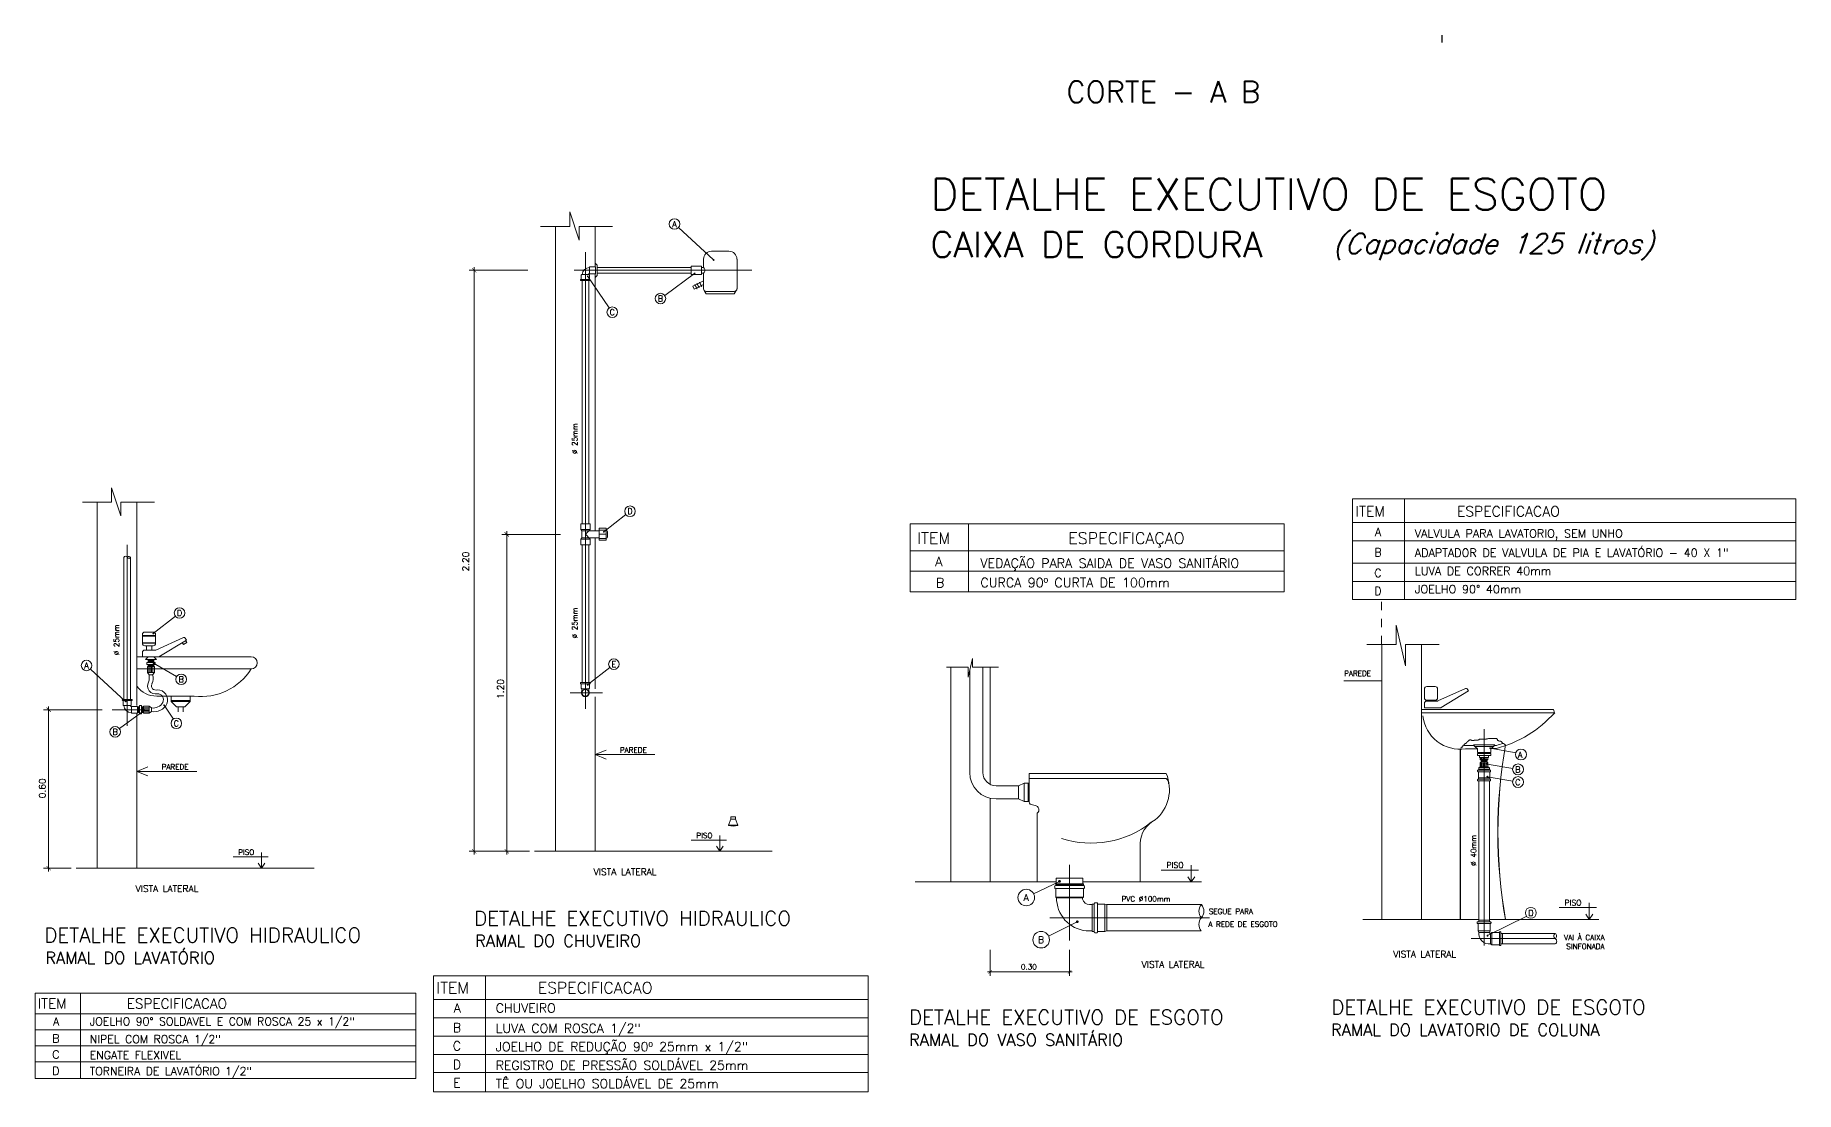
# Model space of a CAD drawing. Header units: millimetres. Extents: x 1345 to 2117, y 1214 to 1365.
# Drawn here: x 1710.81 to 1731.47, y 1267.01 to 1279.42 of the extents above; entities that cross this region are included whole.
import ezdxf
from ezdxf.enums import TextEntityAlignment as Align

# ---------------------------------------------------------------- set-up
doc = ezdxf.new("R2010")
doc.units = ezdxf.units.MM
doc.header["$LTSCALE"] = 0.5
doc.linetypes.add('CENTER2', pattern=[28.575, 19.05, -3.175, 3.175, -3.175])
doc.linetypes.add('HIDDEN2', pattern=[0.1875, 0.125, -0.0625])
for name, color, linetype in [('01', 1, 'Continuous'), ('02', 2, 'Continuous'), ('DETALLHES_ESGOTO', 3, 'Continuous'), ('DETALLHES_HIDRAULICO', 4, 'Continuous'), ('PROJEÇÃO', 8, 'HIDDEN2'), ('TXT_0', 7, 'Continuous'), ('TXT_1', 3, 'Continuous'), ('TXT_2', 6, 'Continuous')]:
    doc.layers.add(name, color=color, linetype=linetype)
doc.styles.add('ADITIVOCAD', font='ROMANS.shx')

# ---------------------------------------------------------------- blocks, each defined once
blk = doc.blocks.new('_ARCHTICK')
at = {"color": 0, "linetype": 'ByBlock', "const_width": 0.15}
blk.add_lwpolyline([(-0.5, -0.5), (0.5, 0.5)], dxfattribs=at)
blk = doc.blocks.new('ADS_DET_CG125L')
at = {"layer": 'TXT_0', "linetype": 'ByBlock'}
blk.add_line((1.3908, 0.3917), (1.3908, 0.3787), dxfattribs=at)
at = {"layer": 'TXT_1', "style": 'ADITIVOCAD'}
blk.add_text('CORTE - A B', height=0.0375, dxfattribs=at).set_placement((0.9008, 0.2922), align=Align.MIDDLE)
at = {"layer": 'TXT_2', "style": 'ADITIVOCAD'}
for s, height, p in [('DETALHE EXECUTIVO DE ESGOTO', 0.055, (0.4912, 0.0848)), ('CAIXA DE GORDURA', 0.045, (0.4912, 0.0012))]:
    blk.add_text(s, height=height, dxfattribs=at).set_placement(p)
at = {"layer": 'TXT_2', "style": 'ADITIVOCAD', "oblique": 20}
blk.add_text('(Capacidade 125 litros)', height=0.035, dxfattribs=at).set_placement((1.1981, 0.0079))

msp = doc.modelspace()

# ---------------------------------------------------------------- linework, layer by layer
at = {"layer": '01', "lineweight": 18}
for p, q in [((1718.944, 1270.145), (1718.971, 1270.215)), ((1719.052, 1270.145), (1718.944, 1270.145)), ((1718.944, 1270.145), (1718.944, 1270.14)), ((1718.971, 1270.215), (1718.971, 1270.242)), ((1718.971, 1270.242), (1719.025, 1270.242)), ((1718.971, 1270.215), (1719.025, 1270.215)), ((1719.025, 1270.242), (1719.025, 1270.215)), ((1719.025, 1270.215), (1719.052, 1270.145)), ((1719.052, 1270.14), (1719.052, 1270.145))]:
    msp.add_line(p, q, dxfattribs=at)
msp.add_arc((1718.998, 1270.389), 0.254, 257.7761, 282.2239, dxfattribs=at)
at = {"layer": '02', "lineweight": 18}
msp.add_line((1725.465, 1273.682), (1725.465, 1272.883), dxfattribs=at)
at = {"layer": 'DETALLHES_ESGOTO', "lineweight": 18}
for p, q in [((1721.774, 1270.763), (1721.774, 1271.958)), ((1721.929, 1270.763), (1721.929, 1272)), ((1727.111, 1271.744), (1727.111, 1271.639)), ((1727.139, 1271.772), (1727.238, 1271.772)), ((1727.266, 1271.744), (1727.266, 1271.639)), ((1727.269, 1271.603), (1727.594, 1271.75)), ((1727.614, 1271.744), (1727.628, 1271.721)), ((1727.111, 1271.574), (1727.111, 1271.524)), ((1727.111, 1271.524), (1727.3, 1271.524)), ((1727.139, 1271.611), (1727.238, 1271.611)), ((1727.139, 1271.601), (1727.263, 1271.601)), ((1727.628, 1271.721), (1727.308, 1271.526)), ((1727.077, 1271.504), (1728.628, 1271.504)), ((1728.64, 1271.465), (1727.077, 1271.465)), ((1728.628, 1271.504), (1728.64, 1271.465)), ((1727.601, 1271.111), (1727.604, 1271.111)), ((1727.601, 1271.105), (1727.601, 1271.111)), ((1727.604, 1271.111), (1727.607, 1271.114)), ((1727.607, 1271.117), (1727.61, 1271.117)), ((1727.607, 1271.114), (1727.607, 1271.117)), ((1727.61, 1271.12), (1727.616, 1271.123)), ((1727.61, 1271.117), (1727.61, 1271.12)), ((1727.616, 1271.123), (1727.619, 1271.126)), ((1727.619, 1271.129), (1727.622, 1271.129)), ((1727.619, 1271.126), (1727.619, 1271.129)), ((1727.622, 1271.129), (1727.625, 1271.132)), ((1727.625, 1271.135), (1727.628, 1271.135)), ((1727.625, 1271.132), (1727.625, 1271.135)), ((1727.628, 1271.138), (1727.631, 1271.138)), ((1727.628, 1271.135), (1727.628, 1271.138)), ((1727.631, 1271.141), (1727.634, 1271.141)), ((1727.631, 1271.138), (1727.631, 1271.141)), ((1727.634, 1271.141), (1727.637, 1271.144)), ((1727.637, 1271.144), (1727.64, 1271.144)), ((1727.64, 1271.144), (1727.643, 1271.147)), ((1727.643, 1271.147), (1727.658, 1271.147)), ((1727.658, 1271.147), (1727.661, 1271.144)), ((1727.661, 1271.144), (1727.664, 1271.144)), ((1727.664, 1271.144), (1727.666, 1271.141)), ((1727.666, 1271.141), (1727.666, 1271.138)), ((1727.666, 1271.138), (1727.684, 1271.138)), ((1727.684, 1271.138), (1727.687, 1271.141)), ((1727.687, 1271.141), (1727.696, 1271.141)), ((1727.696, 1271.144), (1727.744, 1271.144)), ((1727.696, 1271.141), (1727.696, 1271.144)), ((1727.744, 1271.147), (1727.75, 1271.147)), ((1727.744, 1271.144), (1727.744, 1271.147)), ((1727.75, 1271.147), (1727.753, 1271.15)), ((1727.753, 1271.15), (1727.756, 1271.15)), ((1727.756, 1271.153), (1727.762, 1271.153)), ((1727.756, 1271.15), (1727.756, 1271.153)), ((1727.762, 1271.156), (1727.839, 1271.156)), ((1727.762, 1271.153), (1727.762, 1271.156)), ((1727.839, 1271.159), (1727.857, 1271.159)), ((1727.839, 1271.156), (1727.839, 1271.159)), ((1727.857, 1271.159), (1727.863, 1271.162)), ((1727.863, 1271.162), (1727.961, 1271.162)), ((1727.961, 1271.162), (1727.961, 1271.159)), ((1727.961, 1271.159), (1727.964, 1271.156)), ((1727.964, 1271.156), (1727.967, 1271.153)), ((1727.967, 1271.153), (1727.97, 1271.153)), ((1727.97, 1271.153), (1727.97, 1271.141)), ((1727.97, 1271.141), (1727.973, 1271.141)), ((1727.973, 1271.141), (1727.976, 1271.138)), ((1727.976, 1271.138), (1727.982, 1271.135)), ((1727.982, 1271.135), (1727.985, 1271.135)), ((1727.985, 1271.135), (1727.991, 1271.132)), ((1727.991, 1271.132), (1728.009, 1271.132)), ((1728.009, 1271.132), (1728.009, 1271.129)), ((1728.009, 1271.129), (1728.015, 1271.129)), ((1728.015, 1271.129), (1728.015, 1271.126)), ((1728.015, 1271.126), (1728.018, 1271.126)), ((1728.018, 1271.126), (1728.018, 1271.123)), ((1728.018, 1271.123), (1728.021, 1271.12)), ((1728.021, 1271.12), (1728.024, 1271.117)), ((1728.024, 1271.117), (1728.024, 1271.111)), ((1728.024, 1271.111), (1728.027, 1271.111)), ((1728.027, 1271.111), (1728.027, 1271.108)), ((1727.53, 1271.037), (1727.53, 1269.037)), ((1727.537, 1271.037), (1727.537, 1269.037)), ((1727.538, 1271.049), (1727.541, 1271.049)), ((1727.541, 1271.052), (1727.547, 1271.052)), ((1727.541, 1271.049), (1727.541, 1271.052)), ((1727.547, 1271.055), (1727.55, 1271.055)), ((1727.547, 1271.052), (1727.547, 1271.055)), ((1727.55, 1271.058), (1727.553, 1271.058)), ((1727.55, 1271.055), (1727.55, 1271.058)), ((1727.553, 1271.067), (1727.556, 1271.067)), ((1727.553, 1271.058), (1727.553, 1271.067)), ((1727.556, 1271.07), (1727.559, 1271.073)), ((1727.556, 1271.067), (1727.556, 1271.07)), ((1727.559, 1271.073), (1727.562, 1271.075)), ((1727.562, 1271.075), (1727.565, 1271.078)), ((1727.565, 1271.078), (1727.571, 1271.078)), ((1727.571, 1271.081), (1727.574, 1271.081)), ((1727.571, 1271.078), (1727.571, 1271.081)), ((1727.689, 1271.081), (1727.571, 1271.081)), ((1727.574, 1271.087), (1727.577, 1271.087)), ((1727.574, 1271.081), (1727.574, 1271.087)), ((1727.577, 1271.09), (1727.58, 1271.09)), ((1727.577, 1271.087), (1727.577, 1271.09)), ((1727.58, 1271.093), (1727.583, 1271.096)), ((1727.58, 1271.09), (1727.58, 1271.093)), ((1727.583, 1271.096), (1727.586, 1271.099)), ((1727.586, 1271.099), (1727.589, 1271.099)), ((1727.589, 1271.102), (1727.595, 1271.102)), ((1727.589, 1271.099), (1727.589, 1271.102)), ((1727.735, 1271.042), (1727.594, 1271.042)), ((1727.595, 1271.102), (1727.598, 1271.105)), ((1727.598, 1271.105), (1727.601, 1271.105)), ((1727.688, 1271.088), (1727.703, 1271.069)), ((1727.688, 1271.088), (1727.937, 1271.088)), ((1727.703, 1271.069), (1727.922, 1271.069)), ((1727.735, 1271.042), (1727.703, 1271.069)), ((1727.735, 1271.042), (1727.735, 1271)), ((1727.89, 1271), (1727.735, 1271)), ((1727.735, 1270.961), (1727.735, 1270.985)), ((1727.89, 1270.985), (1727.735, 1270.985)), ((1727.89, 1270.961), (1727.735, 1270.961)), ((1727.76, 1270.961), (1727.76, 1270.941)), ((1727.865, 1270.941), (1727.76, 1270.941)), ((1727.857, 1270.941), (1727.767, 1270.941)), ((1727.767, 1270.915), (1727.767, 1270.941)), ((1727.767, 1270.915), (1727.781, 1270.904)), ((1727.857, 1270.915), (1727.767, 1270.915)), ((1727.776, 1270.915), (1727.776, 1270.941)), ((1727.781, 1271), (1727.781, 1270.985)), ((1727.781, 1270.904), (1727.781, 1270.892)), ((1727.843, 1270.904), (1727.781, 1270.904)), ((1727.791, 1270.915), (1727.791, 1270.941)), ((1727.807, 1270.915), (1727.807, 1270.941)), ((1727.822, 1270.915), (1727.822, 1270.941)), ((1727.838, 1270.915), (1727.838, 1270.941)), ((1727.843, 1271), (1727.843, 1270.985)), ((1727.843, 1270.904), (1727.857, 1270.915)), ((1727.843, 1270.904), (1727.843, 1270.892)), ((1727.857, 1270.915), (1727.857, 1270.941)), ((1727.865, 1270.961), (1727.865, 1270.941)), ((1727.89, 1271.042), (1727.922, 1271.069)), ((1727.89, 1271.045), (1727.957, 1271.045)), ((1727.89, 1271.045), (1727.89, 1271)), ((1727.89, 1270.985), (1727.89, 1270.961)), ((1727.922, 1271.069), (1727.937, 1271.088)), ((1727.957, 1271.081), (1727.935, 1271.081)), ((1728.027, 1271.108), (1728.03, 1271.108)), ((1728.03, 1271.108), (1728.03, 1271.105)), ((1728.03, 1271.105), (1728.039, 1271.105)), ((1728.039, 1271.105), (1728.039, 1271.102)), ((1728.039, 1271.102), (1728.042, 1271.102)), ((1728.042, 1271.102), (1728.042, 1271.099)), ((1728.042, 1271.099), (1728.048, 1271.099)), ((1728.048, 1271.099), (1728.048, 1271.096)), ((1728.048, 1271.096), (1728.051, 1271.096)), ((1728.051, 1271.096), (1728.054, 1271.093)), ((1728.054, 1271.093), (1728.057, 1271.093)), ((1728.057, 1271.093), (1728.057, 1271.09)), ((1728.057, 1271.09), (1728.06, 1271.09)), ((1728.06, 1271.09), (1728.06, 1271.087)), ((1728.06, 1271.087), (1728.065, 1271.087)), ((1728.065, 1271.087), (1728.065, 1271.084)), ((1724.081, 1270.752), (1722.474, 1270.752)), ((1722.474, 1270.418), (1722.474, 1270.752)), ((1727.736, 1270.787), (1727.736, 1270.777)), ((1727.741, 1270.792), (1727.883, 1270.792)), ((1727.741, 1270.772), (1727.883, 1270.772)), ((1727.745, 1270.792), (1727.745, 1270.8)), ((1727.745, 1270.8), (1727.879, 1270.8)), ((1727.745, 1270.772), (1727.745, 1270.684)), ((1727.745, 1270.701), (1727.879, 1270.701)), ((1727.767, 1270.831), (1727.75, 1270.819)), ((1727.767, 1270.878), (1727.781, 1270.892)), ((1727.857, 1270.878), (1727.767, 1270.878)), ((1727.767, 1270.878), (1727.767, 1270.831)), ((1727.857, 1270.831), (1727.767, 1270.831)), ((1727.776, 1270.878), (1727.776, 1270.831)), ((1727.843, 1270.892), (1727.781, 1270.892)), ((1727.791, 1270.878), (1727.791, 1270.831)), ((1727.807, 1270.878), (1727.807, 1270.831)), ((1727.822, 1270.878), (1727.822, 1270.831)), ((1727.838, 1270.878), (1727.838, 1270.831)), ((1727.843, 1270.892), (1727.857, 1270.878)), ((1727.857, 1270.878), (1727.857, 1270.831)), ((1727.857, 1270.831), (1727.874, 1270.819)), ((1727.879, 1270.792), (1727.879, 1270.8)), ((1727.879, 1270.772), (1727.879, 1270.684)), ((1727.889, 1270.787), (1727.889, 1270.777)), ((1722.084, 1270.608), (1722.349, 1270.608)), ((1722.349, 1270.608), (1722.413, 1270.639)), ((1722.349, 1270.453), (1722.349, 1270.608)), ((1722.413, 1270.422), (1722.413, 1270.639)), ((1722.413, 1270.639), (1722.474, 1270.639)), ((1722.459, 1270.422), (1722.459, 1270.639)), ((1722.474, 1270.694), (1724.079, 1270.694)), ((1727.736, 1270.669), (1727.736, 1270.679)), ((1727.741, 1270.684), (1727.883, 1270.684)), ((1727.741, 1270.664), (1727.883, 1270.664)), ((1727.75, 1270.664), (1727.75, 1269.01)), ((1727.874, 1270.664), (1727.874, 1269.01)), ((1727.889, 1270.669), (1727.889, 1270.679)), ((1722.084, 1270.453), (1722.349, 1270.453)), ((1722.349, 1270.453), (1722.413, 1270.422)), ((1722.413, 1270.422), (1722.474, 1270.422)), ((1722.567, 1269.478), (1722.567, 1270.285)), ((1723.776, 1269.928), (1723.776, 1269.478)), ((1722.791, 1269.523), (1722.791, 1269.455)), ((1723.102, 1269.523), (1722.791, 1269.523)), ((1723.102, 1269.523), (1723.102, 1269.455)), ((1722.772, 1269.426), (1722.772, 1269.411)), ((1722.781, 1269.436), (1723.112, 1269.436)), ((1722.781, 1269.401), (1723.112, 1269.401)), ((1722.785, 1269.455), (1723.109, 1269.455)), ((1722.785, 1269.455), (1722.785, 1269.436)), ((1722.785, 1269.401), (1722.785, 1269.301)), ((1722.785, 1269.301), (1722.947, 1269.301)), ((1722.785, 1269.301), (1722.795, 1269.291)), ((1722.802, 1269.445), (1722.791, 1269.455)), ((1722.791, 1269.455), (1723.102, 1269.455)), ((1722.795, 1269.291), (1722.795, 1269.262)), ((1722.795, 1269.291), (1723.099, 1269.291)), ((1723.092, 1269.445), (1722.802, 1269.445)), ((1723.109, 1269.301), (1722.947, 1269.301)), ((1723.092, 1269.445), (1723.102, 1269.455)), ((1723.109, 1269.301), (1723.099, 1269.291)), ((1723.099, 1269.291), (1723.099, 1269.278)), ((1723.109, 1269.455), (1723.109, 1269.436)), ((1723.109, 1269.401), (1723.109, 1269.301)), ((1723.122, 1269.426), (1723.122, 1269.411)), ((1723.18, 1269.212), (1723.21, 1269.212)), ((1723.21, 1269.219), (1723.21, 1268.897)), ((1723.21, 1269.219), (1723.237, 1269.219)), ((1723.21, 1269.212), (1723.21, 1268.903)), ((1723.237, 1269.227), (1723.237, 1268.889)), ((1723.243, 1269.233), (1723.269, 1269.233)), ((1723.274, 1269.227), (1723.274, 1268.889)), ((1723.274, 1269.218), (1723.362, 1269.218)), ((1723.362, 1269.218), (1723.362, 1268.897)), ((1723.362, 1269.218), (1723.383, 1269.213)), ((1723.383, 1269.213), (1724.494, 1269.213)), ((1723.383, 1269.213), (1723.383, 1268.903)), ((1723.18, 1268.903), (1723.21, 1268.903)), ((1723.21, 1268.897), (1723.237, 1268.897)), ((1723.243, 1268.883), (1723.269, 1268.883)), ((1723.274, 1268.897), (1723.362, 1268.897)), ((1723.362, 1268.897), (1723.383, 1268.903)), ((1723.383, 1268.903), (1724.493, 1268.903)), ((1727.741, 1268.904), (1727.884, 1268.904)), ((1727.904, 1268.884), (1727.904, 1268.742)), ((1728.648, 1268.875), (1728.028, 1268.875)), ((1728.648, 1268.751), (1728.028, 1268.751))]:
    msp.add_line(p, q, dxfattribs=at)
for points in [[(1727.75, 1270.8), (1727.75, 1270.819), (1727.874, 1270.819), (1727.874, 1270.8)], [(1727.741, 1268.991), (1727.741, 1268.904), (1727.75, 1268.886), (1727.874, 1268.886), (1727.884, 1268.904), (1727.884, 1268.991)], [(1727.874, 1269.01), (1727.874, 1269.028), (1727.75, 1269.028), (1727.75, 1269.01)], [(1727.991, 1268.884), (1727.904, 1268.884), (1727.886, 1268.875), (1727.886, 1268.751), (1727.904, 1268.742), (1727.991, 1268.742)], [(1728.01, 1268.751), (1728.028, 1268.751), (1728.028, 1268.875), (1728.01, 1268.875)]]:
    msp.add_lwpolyline(points, dxfattribs=at)
for points in [[(1727.886, 1269.01, -0.414214), (1727.894, 1269.002), (1727.894, 1268.999, -0.414214), (1727.886, 1268.991), (1727.738, 1268.991, -0.414214), (1727.73, 1268.999), (1727.73, 1269.002, -0.414214), (1727.738, 1269.01)], [(1728.01, 1268.739, -0.414214), (1728.002, 1268.731), (1727.999, 1268.731, -0.414214), (1727.991, 1268.739), (1727.991, 1268.887, -0.414214), (1727.999, 1268.895), (1728.002, 1268.895, -0.414214), (1728.01, 1268.887)]]:
    msp.add_lwpolyline(points, format="xyb", close=True, dxfattribs=at)
for centre, radius, start, end in [((1727.139, 1271.744), 0.0279, 90, 180), ((1727.238, 1271.744), 0.0279, 0, 90), ((1727.601, 1271.736), 0.0155, 31.167, 114.3804), ((1727.139, 1271.639), 0.0279, 180, 270), ((1727.139, 1271.574), 0.0279, 90, 180), ((1727.238, 1271.639), 0.0279, 270, 0), ((1727.263, 1271.617), 0.0155, 270, 294.3804), ((1727.3, 1271.539), 0.0155, 270, 301.2309), ((1727.528, 1271.476), 0.438, 186.1463, 278.7105), ((1727.585, 1272.414), 1.419, 285.2129, 318.0625), ((1727.585, 1272.45), 1.419, 285.2129, 288.6242), ((1733.873, 1270.062), 5.9, 169.9861, 189.9962), ((1733.873, 1270.062), 5.898, 169.9861, 189.9962), ((1722.084, 1270.763), 0.31, 180, 270), ((1722.084, 1270.763), 0.155, 180, 270), ((1723.651, 1270.566), 0.468, 309.7326, 23.3543), ((1727.741, 1270.787), 0.00525, 90, 180), ((1727.741, 1270.777), 0.00525, 180, 270), ((1727.883, 1270.787), 0.00525, 0, 90), ((1727.883, 1270.777), 0.00525, 270, 0), ((1724.013, 1270.624), 0.0961, 3.6285, 46.9075), ((1727.741, 1270.679), 0.00525, 90, 180), ((1727.741, 1270.669), 0.00525, 180, 270), ((1727.883, 1270.679), 0.00525, 360, 90), ((1727.883, 1270.669), 0.00525, 270, 0), ((1722.512, 1270.417), 0.0383, 178.7386, 222.5545), ((1722.625, 1270.768), 0.402, 249.4706, 257.9508), ((1722.538, 1270.325), 0.0495, 306.1078, 86.1938), ((1723.202, 1271.064), 1.13, 251.9808, 308.4562), ((1724.087, 1269.928), 0.31, 116.0293, 180), ((1722.781, 1269.426), 0.00977, 90, 180), ((1722.781, 1269.411), 0.00977, 180, 270), ((1723.18, 1269.289), 0.386, 184.0944, 270), ((1723.18, 1269.294), 0.0822, 191.2348, 270), ((1723.112, 1269.426), 0.00977, 0, 90), ((1723.112, 1269.411), 0.00977, 270, 0), ((1723.243, 1269.227), 0.00566, 90, 180), ((1723.269, 1269.227), 0.00566, 360, 90), ((1724.58, 1269.135), 0.116, 138.0725, 221.8358), ((1724.58, 1268.98), 0.116, 138.1642, 221.441), ((1724.407, 1269.135), 0.116, 318.1642, 41.9275), ((1723.243, 1268.889), 0.00566, 180, 270), ((1723.269, 1268.889), 0.00566, 270, 0), ((1727.874, 1268.875), 0.125, 175.089, 275.2528), ((1727.885, 1268.885), 0.0104, 178.7401, 275.4496), ((1728.668, 1268.844), 0.037, 123.1341, 236.8659), ((1728.623, 1268.844), 0.04, 309.0994, 50.9006), ((1728.628, 1268.782), 0.037, 303.1341, 56.8659)]:
    msp.add_arc(centre, radius, start, end, dxfattribs=at)
at = {"layer": 'DETALLHES_HIDRAULICO', "lineweight": 18}
for p, q in [((1717.312, 1276.698), (1717.383, 1276.698)), ((1717.4, 1276.719), (1717.378, 1276.741)), ((1717.4, 1276.598), (1717.4, 1276.719)), ((1718.505, 1276.691), (1717.4, 1276.691)), ((1718.505, 1276.709), (1718.626, 1276.709)), ((1718.65, 1276.691), (1718.626, 1276.691)), ((1718.65, 1276.789), (1718.65, 1276.691)), ((1718.743, 1276.882), (1718.949, 1276.882)), ((1719.043, 1276.789), (1719.043, 1276.443)), ((1717.225, 1276.538), (1717.225, 1273.682)), ((1717.302, 1276.538), (1717.302, 1273.682)), ((1717.312, 1276.619), (1717.383, 1276.619)), ((1717.4, 1276.598), (1717.378, 1276.576)), ((1718.505, 1276.625), (1717.4, 1276.625)), ((1718.505, 1276.608), (1718.626, 1276.608)), ((1718.65, 1276.534), (1718.525, 1276.471)), ((1718.65, 1276.491), (1718.542, 1276.437)), ((1718.549, 1276.494), (1718.547, 1276.492)), ((1718.547, 1276.492), (1718.572, 1276.442)), ((1718.549, 1276.494), (1718.574, 1276.443)), ((1718.574, 1276.506), (1718.571, 1276.505)), ((1718.571, 1276.505), (1718.597, 1276.454)), ((1718.574, 1276.506), (1718.599, 1276.456)), ((1718.604, 1276.521), (1718.601, 1276.52)), ((1718.601, 1276.52), (1718.626, 1276.469)), ((1718.604, 1276.521), (1718.629, 1276.47)), ((1718.65, 1276.625), (1718.626, 1276.625)), ((1718.65, 1276.625), (1718.65, 1276.443)), ((1718.525, 1276.471), (1718.542, 1276.437)), ((1718.574, 1276.443), (1718.572, 1276.442)), ((1718.599, 1276.456), (1718.597, 1276.454)), ((1718.629, 1276.47), (1718.626, 1276.469)), ((1718.681, 1276.384), (1718.659, 1276.421)), ((1718.681, 1276.412), (1719.011, 1276.412)), ((1718.681, 1276.384), (1719.011, 1276.384)), ((1719.011, 1276.384), (1719.033, 1276.421)), ((1717.208, 1273.682), (1717.319, 1273.682)), ((1717.208, 1273.617), (1717.208, 1273.682)), ((1717.319, 1273.617), (1717.208, 1273.617)), ((1717.208, 1273.617), (1717.223, 1273.6)), ((1717.223, 1273.6), (1717.223, 1273.52)), ((1717.223, 1273.6), (1717.304, 1273.6)), ((1717.266, 1273.56), (1717.319, 1273.617)), ((1717.304, 1273.6), (1717.427, 1273.6)), ((1717.319, 1273.682), (1717.319, 1273.617)), ((1717.427, 1273.631), (1717.427, 1273.489)), ((1717.506, 1273.631), (1717.427, 1273.631)), ((1717.427, 1273.61), (1717.506, 1273.61)), ((1717.506, 1273.489), (1717.506, 1273.631)), ((1717.208, 1273.503), (1717.223, 1273.52)), ((1717.208, 1273.503), (1717.208, 1273.438)), ((1717.319, 1273.503), (1717.208, 1273.503)), ((1717.208, 1273.438), (1717.319, 1273.438)), ((1717.223, 1273.52), (1717.304, 1273.52)), ((1717.225, 1273.438), (1717.225, 1271.819)), ((1717.266, 1273.56), (1717.319, 1273.503)), ((1717.302, 1273.438), (1717.302, 1271.819)), ((1717.304, 1273.52), (1717.427, 1273.52)), ((1717.319, 1273.438), (1717.319, 1273.503)), ((1717.427, 1273.56), (1717.506, 1273.56)), ((1717.427, 1273.509), (1717.506, 1273.509)), ((1717.427, 1273.489), (1717.506, 1273.489)), ((1717.523, 1273.532), (1717.523, 1273.588)), ((1711.847, 1273.287), (1711.847, 1271.621)), ((1711.924, 1273.287), (1711.924, 1271.621)), ((1712.064, 1272.384), (1712.064, 1272.279)), ((1712.064, 1272.37), (1712.219, 1272.37)), ((1712.064, 1272.362), (1712.219, 1272.362)), ((1712.092, 1272.412), (1712.191, 1272.412)), ((1712.219, 1272.384), (1712.219, 1272.279)), ((1712.064, 1272.287), (1712.219, 1272.287)), ((1712.064, 1272.28), (1712.219, 1272.28)), ((1712.064, 1272.172), (1712.064, 1272.122)), ((1712.092, 1272.251), (1712.191, 1272.251)), ((1712.092, 1272.199), (1712.216, 1272.199)), ((1712.112, 1272.199), (1712.112, 1272.249)), ((1712.174, 1272.199), (1712.174, 1272.252)), ((1712.222, 1272.201), (1712.548, 1272.348)), ((1712.582, 1272.318), (1712.257, 1272.122)), ((1712.532, 1272.289), (1712.546, 1272.267)), ((1712.584, 1272.29), (1712.546, 1272.267)), ((1712.567, 1272.342), (1712.582, 1272.318)), ((1712.57, 1272.312), (1712.584, 1272.29)), ((1717.378, 1271.976), (1717.378, 1272.319)), ((1717.378, 1272.319), (1717.378, 1271.976)), ((1711.999, 1271.778), (1711.999, 1272.122)), ((1711.999, 1272.122), (1711.999, 1271.778)), ((1711.999, 1272.122), (1713.341, 1272.122)), ((1713.341, 1271.981), (1711.999, 1271.981)), ((1712.033, 1272.122), (1712.222, 1272.122)), ((1712.13, 1272.122), (1712.099, 1272.091)), ((1712.099, 1272.091), (1712.228, 1272.091)), ((1712.115, 1272.056), (1712.115, 1272.03)), ((1712.115, 1272.056), (1712.212, 1272.056)), ((1712.115, 1272.03), (1712.212, 1272.03)), ((1712.123, 1272.006), (1712.204, 1272.006)), ((1712.123, 1271.938), (1712.123, 1272.006)), ((1712.123, 1271.938), (1712.204, 1271.938)), ((1712.123, 1271.938), (1712.143, 1271.911)), ((1712.13, 1272.122), (1712.197, 1272.122)), ((1712.13, 1272.056), (1712.13, 1272.091)), ((1712.13, 1272.077), (1712.197, 1272.086)), ((1712.13, 1272.071), (1712.197, 1272.08)), ((1712.13, 1272.064), (1712.197, 1272.073)), ((1712.13, 1272.057), (1712.197, 1272.066)), ((1712.13, 1272.02), (1712.197, 1272.03)), ((1712.13, 1272.006), (1712.13, 1272.03)), ((1712.13, 1272.014), (1712.197, 1272.023)), ((1712.13, 1272.007), (1712.197, 1272.016)), ((1712.139, 1271.938), (1712.139, 1272.006)), ((1712.154, 1271.938), (1712.154, 1272.006)), ((1712.17, 1271.938), (1712.17, 1272.006)), ((1712.204, 1271.938), (1712.184, 1271.911)), ((1712.185, 1271.938), (1712.185, 1272.006)), ((1712.197, 1272.122), (1712.228, 1272.091)), ((1712.197, 1272.056), (1712.197, 1272.091)), ((1712.197, 1272.006), (1712.197, 1272.03)), ((1712.204, 1271.938), (1712.204, 1272.006)), ((1712.212, 1272.056), (1712.212, 1272.03)), ((1712.143, 1271.911), (1712.184, 1271.911)), ((1717.223, 1271.747), (1717.223, 1271.725)), ((1717.304, 1271.747), (1717.304, 1271.725)), ((1711.934, 1271.54), (1712.005, 1271.54)), ((1712.014, 1271.468), (1712.005, 1271.534)), ((1712.029, 1271.534), (1712.005, 1271.534)), ((1712.021, 1271.468), (1712.012, 1271.534)), ((1712.028, 1271.468), (1712.019, 1271.534)), ((1712.028, 1271.549), (1712.053, 1271.549)), ((1712.028, 1271.453), (1712.028, 1271.549)), ((1712.053, 1271.453), (1712.053, 1271.549)), ((1712.062, 1271.468), (1712.053, 1271.534)), ((1712.077, 1271.534), (1712.053, 1271.534)), ((1712.069, 1271.468), (1712.06, 1271.534)), ((1712.076, 1271.468), (1712.067, 1271.534)), ((1712.142, 1271.541), (1712.077, 1271.541)), ((1712.077, 1271.46), (1712.077, 1271.541)), ((1712.142, 1271.541), (1712.169, 1271.522)), ((1712.142, 1271.46), (1712.142, 1271.541)), ((1712.672, 1271.661), (1712.232, 1271.661)), ((1712.401, 1271.661), (1712.401, 1271.598)), ((1712.625, 1271.607), (1712.401, 1271.607)), ((1712.625, 1271.598), (1712.401, 1271.598)), ((1712.463, 1271.536), (1712.401, 1271.598)), ((1712.59, 1271.598), (1712.435, 1271.598)), ((1712.563, 1271.536), (1712.463, 1271.536)), ((1712.482, 1271.536), (1712.482, 1271.475)), ((1712.544, 1271.536), (1712.544, 1271.475)), ((1712.625, 1271.598), (1712.563, 1271.536)), ((1712.625, 1271.661), (1712.625, 1271.598)), ((1711.934, 1271.461), (1712.005, 1271.461)), ((1712.029, 1271.468), (1712.005, 1271.468)), ((1712.028, 1271.453), (1712.053, 1271.453)), ((1712.077, 1271.468), (1712.053, 1271.468)), ((1712.142, 1271.523), (1712.077, 1271.523)), ((1712.142, 1271.507), (1712.077, 1271.507)), ((1712.142, 1271.491), (1712.077, 1271.491)), ((1712.142, 1271.476), (1712.077, 1271.476)), ((1712.142, 1271.46), (1712.077, 1271.46)), ((1712.142, 1271.46), (1712.169, 1271.48)), ((1712.169, 1271.48), (1712.169, 1271.522))]:
    msp.add_line(p, q, dxfattribs=at)
for points in [[(1717.312, 1276.698), (1717.312, 1276.619, 0.41461)], [(1717.383, 1276.619), (1717.383, 1276.698, 0.414614)], [(1718.505, 1276.709), (1718.505, 1276.608, 0.415805)], [(1718.626, 1276.608), (1718.626, 1276.709, 0.41647)], [(1717.312, 1276.552), (1717.312, 1276.602, 0.414214), (1717.304, 1276.609), (1717.223, 1276.609, 0.414214), (1717.215, 1276.602), (1717.215, 1276.552)], [(1717.312, 1271.805), (1717.312, 1271.755, -0.414214), (1717.304, 1271.747), (1717.223, 1271.747, -0.414214), (1717.215, 1271.755), (1717.215, 1271.805)], [(1711.933, 1271.607), (1711.933, 1271.557, -0.414214), (1711.926, 1271.55), (1711.845, 1271.55, -0.414214), (1711.837, 1271.557), (1711.837, 1271.607)], [(1711.934, 1271.461), (1711.934, 1271.54, -0.414214)], [(1712.005, 1271.54), (1712.005, 1271.461, -0.414214)]]:
    msp.add_lwpolyline(points, format="xyb", dxfattribs=at)
for points in [[(1717.206, 1276.544, 0.414214), (1717.212, 1276.538), (1717.315, 1276.538, 0.414214), (1717.321, 1276.544), (1717.321, 1276.545, 0.414214), (1717.315, 1276.552), (1717.212, 1276.552, 0.414214), (1717.206, 1276.545)], [(1717.206, 1271.813, -0.414214), (1717.212, 1271.819), (1717.315, 1271.819, -0.414214), (1717.321, 1271.813), (1717.321, 1271.811, -0.414214), (1717.315, 1271.805), (1717.212, 1271.805, -0.414214), (1717.206, 1271.811)], [(1711.828, 1271.615, -0.414214), (1711.834, 1271.621), (1711.936, 1271.621, -0.414214), (1711.943, 1271.615), (1711.943, 1271.614, -0.414214), (1711.936, 1271.607), (1711.834, 1271.607, -0.414214), (1711.828, 1271.614)]]:
    msp.add_lwpolyline(points, format="xyb", close=True, dxfattribs=at)
msp.add_circle((1717.263, 1271.7), 0.0392, dxfattribs=at)
for centre, radius, start, end in [((1717.316, 1276.602), 0.0911, 92.3839, 175.0989), ((1718.743, 1276.789), 0.093, 90, 180), ((1718.619, 1276.658), 0.0457, 313.3301, 46.6699), ((1718.949, 1276.789), 0.093, 0, 90), ((1717.312, 1276.612), 0.01, 91.6826, 193.0167), ((1718.681, 1276.443), 0.031, 180, 270), ((1719.011, 1276.443), 0.031, 270, 0), ((1717.506, 1273.588), 0.0162, 358.8211, 90.4755), ((1717.506, 1273.531), 0.0162, 269.5245, 1.1789), ((1711.869, 1273.279), 0.0237, 23.9362, 161.812), ((1711.899, 1273.271), 0.0298, 31.4928, 118.6282), ((1711.908, 1273.296), 0.0189, 203.9362, 328.4778), ((1712.092, 1272.384), 0.0279, 90, 180), ((1712.191, 1272.384), 0.0279, 0, 90), ((1712.092, 1272.279), 0.0279, 180, 270), ((1712.092, 1272.172), 0.0279, 90, 180), ((1712.191, 1272.279), 0.0279, 270, 0), ((1712.216, 1272.215), 0.0155, 270, 294.3804), ((1712.554, 1272.334), 0.0155, 31.167, 114.3804), ((1712.757, 1272.343), 0.687, 262.8404, 328.1574), ((1713.341, 1272.051), 0.0707, 270, 90), ((1712.224, 1271.934), 0.273, 214.7453, 271.7411), ((1712.218, 1271.78), 0.094, 150.9522, 282.8156), ((1711.959, 1271.882), 0.186, 342.1296, 8.9912), ((1712.22, 1271.78), 0.0487, 151.9195, 291.8408), ((1712.036, 1271.868), 0.154, 335.2561, 16.5462), ((1712.237, 1271.613), 0.122, 339.097, 89.8531), ((1711.937, 1271.557), 0.0911, 184.9011, 267.6161), ((1711.934, 1271.547), 0.01, 166.9833, 268.3174), ((1712.191, 1271.646), 0.126, 260.0502, 332.0735), ((1712.199, 1271.65), 0.173, 260.0502, 332.0735), ((1712.241, 1271.619), 0.0694, 332.525, 91.4922), ((1717.263, 1271.7), 0.0475, 148.0402, 31.9598)]:
    msp.add_arc(centre, radius, start, end, dxfattribs=at)
at = {"layer": 'PROJEÇÃO', "lineweight": 18}
msp.add_line((1726.609, 1272.268), (1726.609, 1272.849), dxfattribs=at)
at = {"layer": 'TXT_0', "lineweight": 18}
for p, q in [((1718.769, 1276.78), (1718.355, 1277.16)), ((1717.292, 1276.588), (1717.544, 1276.218)), ((1718.546, 1276.622), (1718.194, 1276.364)), ((1726.877, 1272.793), (1726.877, 1273.978)), ((1717.48, 1273.588), (1717.739, 1273.792)), ((1726.268, 1273.485), (1731.471, 1273.485)), ((1726.268, 1273.222), (1731.471, 1273.222)), ((1721.075, 1273.125), (1725.465, 1273.125)), ((1726.268, 1273.007), (1731.471, 1273.007)), ((1712.192, 1272.394), (1712.451, 1272.598)), ((1711.867, 1271.598), (1711.454, 1271.978)), ((1712.195, 1272.046), (1712.465, 1271.889)), ((1717.29, 1271.793), (1717.549, 1271.997)), ((1726.167, 1271.84), (1726.616, 1271.84)), ((1712.318, 1271.553), (1712.427, 1271.391)), ((1712.04, 1271.458), (1711.794, 1271.278)), ((1717.378, 1270.974), (1717.507, 1271.027)), ((1717.378, 1270.974), (1718.079, 1270.974)), ((1717.378, 1270.974), (1717.507, 1270.921)), ((1727.884, 1271.048), (1728.188, 1270.995)), ((1711.999, 1270.776), (1712.129, 1270.829)), ((1711.999, 1270.776), (1712.701, 1270.776)), ((1711.999, 1270.776), (1712.129, 1270.723)), ((1727.85, 1270.863), (1728.148, 1270.812)), ((1727.85, 1270.714), (1728.148, 1270.663)), ((1718.506, 1269.97), (1718.918, 1269.97)), ((1718.84, 1269.838), (1718.801, 1269.897)), ((1718.84, 1270.022), (1718.84, 1269.838)), ((1718.84, 1269.838), (1718.879, 1269.897)), ((1713.128, 1269.773), (1713.54, 1269.773)), ((1713.462, 1269.641), (1713.423, 1269.699)), ((1713.462, 1269.825), (1713.462, 1269.641)), ((1713.462, 1269.641), (1713.501, 1269.699)), ((1724.375, 1269.674), (1724.375, 1269.478)), ((1722.828, 1269.485), (1722.525, 1269.338)), ((1724.02, 1269.618), (1724.458, 1269.618)), ((1724.375, 1269.478), (1724.334, 1269.54)), ((1724.375, 1269.478), (1724.417, 1269.54)), ((1727.853, 1268.848), (1728.313, 1269.077)), ((1728.692, 1269.177), (1729.13, 1269.177)), ((1729.047, 1269.037), (1729.005, 1269.099)), ((1729.047, 1269.233), (1729.047, 1269.037)), ((1729.047, 1269.037), (1729.088, 1269.099)), ((1723.037, 1269.011), (1722.7, 1268.843)), ((1715.479, 1267.884), (1720.584, 1267.884)), ((1710.806, 1267.741), (1715.274, 1267.741)), ((1715.479, 1267.669), (1720.584, 1267.669)), ((1710.806, 1267.553), (1715.274, 1267.553)), ((1715.479, 1267.454), (1720.584, 1267.454)), ((1710.806, 1267.365), (1715.274, 1267.365)), ((1715.479, 1267.24), (1720.584, 1267.24))]:
    msp.add_line(p, q, dxfattribs=at)
at = {"layer": 'TXT_0', "linetype": 'ByBlock', "lineweight": 18}
for p, q in [((1715.958, 1269.799), (1715.958, 1276.697)), ((1716.587, 1276.659), (1715.9, 1276.659)), ((1716.341, 1269.799), (1716.341, 1273.597)), ((1716.97, 1273.558), (1716.283, 1273.558)), ((1710.963, 1269.602), (1710.963, 1271.539)), ((1711.591, 1271.501), (1710.904, 1271.501)), ((1716.54, 1269.838), (1715.9, 1269.838)), ((1716.607, 1269.838), (1716.283, 1269.838)), ((1711.229, 1269.641), (1710.904, 1269.641)), ((1722.016, 1268.682), (1722.016, 1268.375)), ((1722.947, 1268.682), (1722.947, 1268.375)), ((1722.947, 1268.431), (1722.947, 1268.375)), ((1722.978, 1268.422), (1721.985, 1268.422))]:
    msp.add_line(p, q, dxfattribs=at)
at = {"layer": 'TXT_0', "linetype": 'CENTER2', "lineweight": 18}
for p, q in [((1717.263, 1276.871), (1717.263, 1271.509)), ((1719.218, 1276.659), (1717.13, 1276.659)), ((1711.885, 1273.436), (1711.885, 1271.312)), ((1717.466, 1271.698), (1717.086, 1271.698)), ((1712.088, 1271.501), (1711.708, 1271.501)), ((1727.812, 1271.271), (1727.812, 1268.731)), ((1722.947, 1268.791), (1722.947, 1269.68)), ((1722.714, 1269.058), (1724.589, 1269.058)), ((1728.648, 1268.813), (1727.659, 1268.813))]:
    msp.add_line(p, q, dxfattribs=at)
for points in [[(1717.583, 1277.175), (1717.189, 1277.175), (1717.189, 1277.014), (1717.08, 1277.346), (1717.08, 1277.175), (1716.737, 1277.175)], [(1712.205, 1273.936), (1711.811, 1273.936), (1711.811, 1273.776), (1711.702, 1274.107), (1711.702, 1273.936), (1711.359, 1273.936)], [(1727.283, 1272.268), (1726.889, 1272.268), (1726.889, 1272.017), (1726.78, 1272.494), (1726.78, 1272.268), (1726.437, 1272.268)]]:
    msp.add_lwpolyline(points, dxfattribs=at)
at = {"layer": 'TXT_0', "lineweight": 18}
for points, const_width in [([(1718.763, 1276.78, 1), (1718.774, 1276.78, 1)], 0.0103), ([(1717.287, 1276.588, 1), (1717.297, 1276.588, 1)], 0.0103), ([(1718.54, 1276.622, 1), (1718.551, 1276.622, 1)], 0.0103), ([(1717.475, 1273.588, 1), (1717.485, 1273.588, 1)], 0.0103), ([(1712.187, 1272.394, 1), (1712.198, 1272.394, 1)], 0.0103), ([(1712.19, 1272.046, 1), (1712.2, 1272.046, 1)], 0.0103), ([(1717.285, 1271.793, 1), (1717.296, 1271.793, 1)], 0.0103), ([(1711.862, 1271.598, 1), (1711.873, 1271.598, 1)], 0.0103), ([(1712.313, 1271.553, 1), (1712.323, 1271.553, 1)], 0.0103), ([(1712.034, 1271.458, 1), (1712.045, 1271.458, 1)], 0.0103), ([(1727.879, 1271.048, 1), (1727.889, 1271.048, 1)], 0.0109), ([(1727.845, 1270.863, 1), (1727.856, 1270.863, 1)], 0.0109), ([(1727.845, 1270.714, 1), (1727.856, 1270.714, 1)], 0.0109), ([(1722.831, 1269.493, -1), (1722.825, 1269.478, -1)], 0.0162), ([(1723.045, 1269.011, -1), (1723.029, 1269.011, -1)], 0.0162), ([(1727.847, 1268.848, 1), (1727.858, 1268.848, 1)], 0.0109)]:
    msp.add_lwpolyline(points, format="xyb", close=True, dxfattribs=dict(at, const_width=const_width))
msp.add_lwpolyline([(1721.501, 1272), (1721.757, 1272), (1721.757, 1271.884), (1721.806, 1272.1), (1721.806, 1272), (1722.111, 1272)], dxfattribs=at)
for centre, radius in [((1718.309, 1277.202), 0.062), ((1718.144, 1276.327), 0.062), ((1717.579, 1276.167), 0.062), ((1717.787, 1273.83), 0.062), ((1712.5, 1272.636), 0.062), ((1711.408, 1272.02), 0.062), ((1717.598, 1272.035), 0.062), ((1712.519, 1271.857), 0.062), ((1712.462, 1271.34), 0.062), ((1711.744, 1271.241), 0.062), ((1728.245, 1270.975), 0.0642), ((1728.211, 1270.8), 0.0642), ((1728.211, 1270.651), 0.0642), ((1722.438, 1269.295), 0.0969), ((1728.361, 1269.116), 0.0642), ((1722.613, 1268.8), 0.0969)]:
    msp.add_circle(centre, radius, dxfattribs=at)
at = {"layer": 'TXT_1', "lineweight": 18}
for p, q in [((1716.912, 1277.175), (1716.912, 1269.838)), ((1717.378, 1277.175), (1717.378, 1276.698)), ((1717.378, 1276.619), (1717.378, 1273.6)), ((1711.534, 1273.936), (1711.534, 1269.641)), ((1711.999, 1273.936), (1711.999, 1271.549)), ((1717.378, 1273.52), (1717.378, 1271.746)), ((1726.612, 1272.27), (1726.612, 1269.037)), ((1727.077, 1272.27), (1727.077, 1270.513)), ((1721.551, 1272), (1721.551, 1269.478)), ((1722.016, 1272), (1722.016, 1270.623)), ((1717.378, 1271.65), (1717.378, 1269.838)), ((1711.999, 1271.453), (1711.999, 1269.641)), ((1727.077, 1270.513), (1727.077, 1269.037)), ((1722.016, 1270.46), (1722.016, 1269.478))]:
    msp.add_line(p, q, dxfattribs=at)
at = {"layer": 'TXT_2', "lineweight": 18}
for p, q in [((1726.268, 1273.978), (1731.471, 1273.978)), ((1726.268, 1272.793), (1726.268, 1273.978)), ((1731.471, 1272.793), (1731.471, 1273.978)), ((1721.075, 1272.883), (1721.075, 1273.682)), ((1721.075, 1273.682), (1725.465, 1273.682)), ((1721.762, 1272.883), (1721.762, 1273.682)), ((1726.268, 1273.699), (1731.471, 1273.699)), ((1721.075, 1273.367), (1725.465, 1273.367)), ((1721.075, 1272.883), (1725.465, 1272.883)), ((1726.268, 1272.793), (1731.471, 1272.793)), ((1719.457, 1269.838), (1716.665, 1269.838)), ((1714.079, 1269.641), (1711.287, 1269.641)), ((1721.133, 1269.478), (1722.791, 1269.478)), ((1723.102, 1269.478), (1724.496, 1269.478)), ((1727.75, 1269.037), (1726.387, 1269.037)), ((1729.157, 1269.037), (1727.874, 1269.037)), ((1715.479, 1268.378), (1720.584, 1268.378)), ((1715.479, 1267.015), (1715.479, 1268.378)), ((1716.089, 1267.015), (1716.089, 1268.378)), ((1720.584, 1267.015), (1720.584, 1268.378)), ((1710.806, 1268.173), (1715.274, 1268.173)), ((1710.806, 1267.173), (1710.806, 1268.173)), ((1711.339, 1267.173), (1711.339, 1268.173)), ((1715.274, 1267.173), (1715.274, 1268.173)), ((1715.479, 1268.098), (1720.584, 1268.098)), ((1710.806, 1267.929), (1715.274, 1267.929)), ((1710.806, 1267.173), (1715.274, 1267.173)), ((1715.479, 1267.015), (1720.584, 1267.015))]:
    msp.add_line(p, q, dxfattribs=at)

# ---------------------------------------------------------------- block references
at = {"lineweight": 18, "xscale": 6.67507638106508, "yscale": 6.67507638106508, "zscale": 6.67507638106508}
msp.add_blockref('ADS_DET_CG125L', (1718.034, 1276.804), dxfattribs=at)
at = {"layer": 'TXT_0', "linetype": 'ByBlock', "lineweight": 18}
for p, xscale, yscale, zscale, rotation in [((1715.958, 1276.659), 0.05040300537806053, 0.05040300537806053, 0.05040300537806053, 90), ((1716.341, 1273.558), 0.05040300537806053, 0.05040300537806053, 0.05040300537806053, 90), ((1710.963, 1271.501), 0.05040300537806053, 0.05040300537806053, 0.05040300537806053, 90), ((1710.963, 1269.641), 0.05040300537806053, 0.05040300537806053, 0.05040300537806053, 270), ((1715.958, 1269.838), 0.05040300537806053, 0.05040300537806053, 0.05040300537806053, 270), ((1716.341, 1269.838), 0.05040300537806053, 0.05040300537806053, 0.05040300537806053, 270), ((1722.016, 1268.422), 0.04032240430245761, 0.04032240430245761, 0.04032240430245761, 180)]:
    msp.add_blockref('_ARCHTICK', p, dxfattribs=dict(at, xscale=xscale, yscale=yscale, zscale=zscale, rotation=rotation))
at = {"layer": 'TXT_0', "linetype": 'ByBlock', "lineweight": 18, "xscale": 0.04032240430245761, "yscale": 0.04032240430245761, "zscale": 0.04032240430245761}
msp.add_blockref('_ARCHTICK', (1722.947, 1268.422), dxfattribs=at)

# ---------------------------------------------------------------- texts
at = {"layer": 'TXT_0', "lineweight": 18, "style": 'ADITIVOCAD'}
for s, height, p in [('%%C 25mm', 0.062, (1717.169, 1274.501)), ('2.20', 0.0775, (1715.897, 1273.124)), ('%%C 25mm', 0.062, (1717.169, 1272.337)), ('%%C 25mm', 0.062, (1711.791, 1272.14)), ('1.20', 0.0775, (1716.306, 1271.628)), ('0.60', 0.0775, (1710.928, 1270.461)), ('%%C 40mm', 0.062, (1727.719, 1269.668))]:
    msp.add_text(s, height=height, rotation=90, dxfattribs=at).set_placement(p)
for s, height, p in [('VALVULA PARA LAVATORIO, SEM UNHO', 0.09636, (1726.999, 1273.521)), ('ADAPTADOR DE VALVULA DE PIA E LAVATÓRIO - 40 X 1"', 0.09636, (1726.999, 1273.295)), ('VEDAÇÃO PARA SAIDA DE VASO SANITÁRIO', 0.10887, (1721.9, 1273.166)), ('LUVA DE CORRER 40mm', 0.09636, (1726.999, 1273.081)), ('CURCA 90º CURTA DE 100mm', 0.10887, (1721.9, 1272.938)), ('JOELHO 90%%D 40mm', 0.09636, (1726.999, 1272.867)), ('PAREDE', 0.062, (1726.169, 1271.896)), ('PAREDE', 0.062, (1717.668, 1270.996)), ('PAREDE', 0.062, (1712.289, 1270.799)), ('PISO', 0.062, (1718.566, 1269.993)), ('PISO', 0.062, (1713.188, 1269.796)), ('PISO', 0.066, (1724.084, 1269.643)), ('PVC %%C100mm', 0.06203, (1723.556, 1269.248)), ('PISO', 0.066, (1728.755, 1269.201)), ('SEGUE PARA', 0.062, (1724.581, 1269.102)), ('A REDE DE ESGOTO', 0.06203, (1724.575, 1268.952)), ('VAI À CAIXA', 0.06203, (1728.751, 1268.796)), ('SINFONADA', 0.062, (1728.777, 1268.691)), ('CHUVEIRO', 0.1073, (1716.211, 1267.944)), ('JOELHO 90%%D SOLDAVEL E COM ROSCA 25 x 1/2"', 0.09391, (1711.446, 1267.794)), ('LUVA COM ROSCA 1/2"', 0.10728, (1716.211, 1267.706)), ('NIPEL COM ROSCA 1/2"', 0.09391, (1711.446, 1267.586)), ('JOELHO DE REDUÇÃO 90º 25mm x 1/2"', 0.10728, (1716.211, 1267.491)), ('ENGATE FLEXIVEL', 0.09391, (1711.446, 1267.398)), ('REGISTRO DE PRESSÃO SOLDÁVEL 25mm', 0.10728, (1716.211, 1267.272)), ('TORNEIRA DE LAVATÓRIO 1/2"', 0.09391, (1711.446, 1267.21)), ('TÊ OU JOELHO SOLDÁVEL DE 25mm', 0.10728, (1716.211, 1267.057))]:
    msp.add_text(s, height=height, dxfattribs=at).set_placement(p)
at = {"layer": 'TXT_0', "linetype": 'ByBlock', "lineweight": 18, "style": 'ADITIVOCAD'}
msp.add_text('0.30', height=0.062, dxfattribs=at).set_placement((1722.376, 1268.45))
at = {"layer": 'TXT_1', "lineweight": 18, "style": 'ADITIVOCAD'}
for s, height, p in [('A', 0.0698, (1718.309, 1277.202)), ('B', 0.0698, (1718.144, 1276.327)), ('C', 0.0698, (1717.579, 1276.167)), ('D', 0.0698, (1717.787, 1273.83)), ('D', 0.0698, (1712.5, 1272.636)), ('A', 0.0698, (1711.408, 1272.02)), ('E', 0.0698, (1717.598, 1272.035)), ('B', 0.0698, (1712.519, 1271.857)), ('C', 0.0698, (1712.462, 1271.34)), ('B', 0.0698, (1711.744, 1271.241)), ('A', 0.0775, (1722.438, 1269.295)), ('B', 0.0775, (1722.613, 1268.8)), ('A', 0.107, (1715.76, 1267.999)), ('A', 0.0939, (1711.052, 1267.842)), ('B', 0.107, (1715.755, 1267.769)), ('B', 0.0939, (1711.048, 1267.641)), ('C', 0.107, (1715.755, 1267.554)), ('C', 0.0939, (1711.048, 1267.453)), ('D', 0.0939, (1711.048, 1267.26)), ('D', 0.107, (1715.755, 1267.335)), ('E', 0.107, (1715.755, 1267.12))]:
    msp.add_text(s, height=height, dxfattribs=at).set_placement(p, align=Align.MIDDLE)
for s, height, p in [('ITEM', 0.1205, (1726.302, 1273.769)), ('ESPECIFICACAO', 0.12045, (1727.493, 1273.769)), ('A', 0.0964, (1726.53, 1273.539)), ('ITEM', 0.1361, (1721.156, 1273.446)), ('ESPECIFICAÇAO', 0.13608, (1722.932, 1273.446)), ('B', 0.0964, (1726.523, 1273.3)), ('A', 0.109, (1721.37, 1273.186)), ('B', 0.109, (1721.378, 1272.937)), ('C', 0.0964, (1726.523, 1273.057)), ('D', 0.0964, (1726.523, 1272.846)), ('A', 0.0698, (1728.21, 1270.937)), ('B', 0.0698, (1728.176, 1270.763)), ('C', 0.0698, (1728.176, 1270.614)), ('VISTA LATERAL', 0.07754, (1717.361, 1269.558)), ('VISTA LATERAL', 0.07754, (1711.983, 1269.361)), ('D', 0.0698, (1728.331, 1269.079)), ('VISTA LATERAL', 0.07754, (1726.746, 1268.592)), ('VISTA LATERAL', 0.07754, (1723.792, 1268.472)), ('ITEM', 0.1341, (1715.513, 1268.169)), ('ESPECIFICACAO', 0.1341, (1716.706, 1268.169)), ('ITEM', 0.1174, (1710.836, 1267.991)), ('ESPECIFICACAO', 0.11738, (1711.88, 1267.991))]:
    msp.add_text(s, height=height, dxfattribs=at).set_placement(p)
at = {"layer": 'TXT_2', "lineweight": 18, "style": 'ADITIVOCAD'}
for s, height, p in [('DETALHE EXECUTIVO HIDRAULICO', 0.17051, (1715.957, 1268.966)), ('DETALHE EXECUTIVO HIDRAULICO', 0.17051, (1710.912, 1268.769)), ('RAMAL DO CHUVEIRO', 0.13951, (1715.969, 1268.717)), ('RAMAL DO LAVATÓRIO', 0.13951, (1710.924, 1268.519)), ('DETALHE EXECUTIVO DE ESGOTO', 0.17059, (1726.018, 1267.923)), ('DETALHE EXECUTIVO DE ESGOTO', 0.17059, (1721.062, 1267.805)), ('RAMAL DO LAVATORIO DE COLUNA', 0.13958, (1726.015, 1267.673)), ('RAMAL DO VASO SANITÁRIO', 0.13958, (1721.062, 1267.554))]:
    msp.add_text(s, height=height, dxfattribs=at).set_placement(p)

doc.saveas('drawing.dxf')
